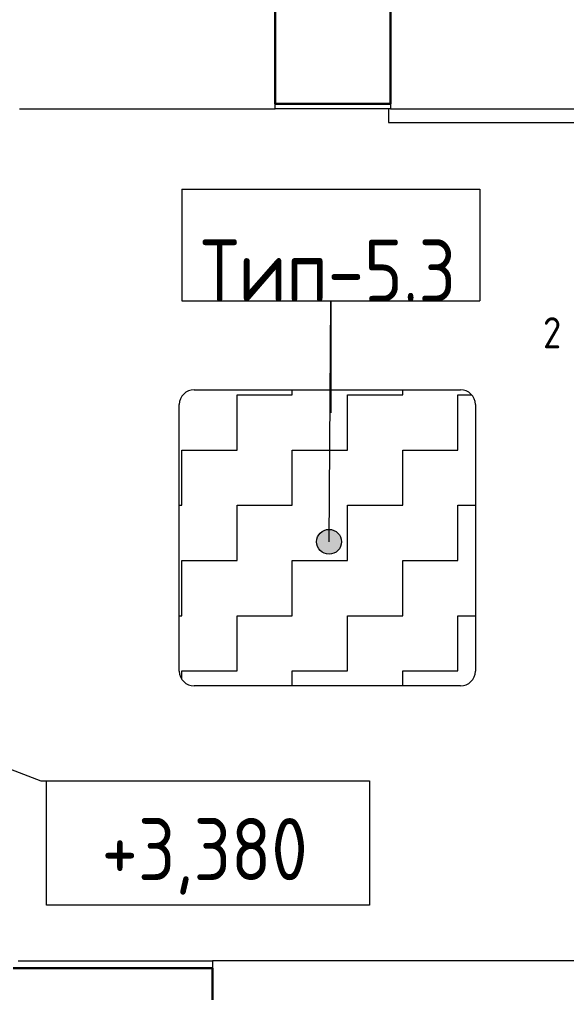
# Model space of a CAD drawing. Header units: millimetres. Extents: x -13069 to 207500, y -71366 to 56785.
# Drawn here: x 7569 to 9772, y 8707 to 12623 of the extents above; entities that cross this region are included whole.
import ezdxf

# ---------------------------------------------------------------- set-up
doc = ezdxf.new("R2010")
doc.units = ezdxf.units.MM
for name, color, linetype, lineweight in [('Аннотация', 7, 'Continuous', 18), ('Марки', 7, 'Continuous', 20), ('Отметки', 7, 'Continuous', 9), ('Перекрытие', 7, 'Continuous', 18), ('Потолки', 7, 'Continuous', 9), ('Потолки штриховка', 7, 'Continuous', 9), ('Стены внутренние', 7, 'Continuous', 18), ('Стены несущие', 7, 'Continuous', 30), ('Стены отделка', 7, 'Continuous', 30)]:
    doc.layers.add(name, color=color, linetype=linetype, lineweight=lineweight)
doc.styles.add('GOST Common_1', font='GOST_Common.ttf', dxfattribs={"width": 0.9, "height": 250})
doc.styles.add('GOST Common_4', font='GOST_Common.ttf', dxfattribs={"width": 0.9, "height": 125})
doc.styles.add('GOST Common_B', font='', dxfattribs={"width": 0.9, "height": 250})
doc.styles.get('GOST Common_B').set_extended_font_data('GOST Common', bold=True)

# ---------------------------------------------------------------- blocks, each defined once
blk = doc.blocks.new('Высотные отметки - Рамка-12095-План потолков 1-го этажа')
at = {"layer": 'Аннотация', "lineweight": 20}
for p, q in [((-6.5, 0), (-6.5, 5)), ((-6.5, 5), (6.5, 5)), ((6.5, 5), (6.5, 0)), ((6.5, 0), (-6.5, 0))]:
    blk.add_line(p, q, dxfattribs=at)
blk = doc.blocks.new('ADSK_Марка_Потолок - ADSK_Марка и Смещение от уровня-155896-План потолков 1-го этажа')
at = {"layer": 'Марки'}
for p, q in [((-6, 4.5), (-6, 0)), ((-6, 4.5), (6, 4.5)), ((6, 4.5), (6, 0)), ((-6, 0), (6, 0))]:
    blk.add_line(p, q, dxfattribs=at)

msp = doc.modelspace()

# ---------------------------------------------------------------- hatches: boundary and pattern name
at = {"layer": 'Марки'}
h = msp.add_hatch(color=256, dxfattribs=at)
edge = h.paths.add_edge_path()
edge.add_arc((8816.038, 10521.31), 50, 0, 360)
at = {"layer": 'Потолки штриховка', "lineweight": 18}
h = msp.add_hatch(dxfattribs=at)
h.set_pattern_fill('FP_61', color=256, style=0, pattern_type=2)
h.set_pattern_definition([(0, (0, 0), (222.25, 222.25), [222.25, -222.25]), (90, (222.25, 0), (-222.25, 222.25), [222.25, -222.25])])
h.paths.add_polyline_path([(8503.936, 9941.161), (9345.024, 9941.161), (9360.553, 9943.205), (9375.024, 9949.2), (9387.45, 9958.735), (9396.986, 9971.161), (9402.98, 9985.632), (9405.024, 10001.161), (9405.024, 11073.161), (9402.98, 11088.69), (9396.986, 11103.161), (9387.45, 11115.587), (9375.024, 11125.123), (9360.553, 11131.117), (9345.024, 11133.161), (8273.024, 11133.161), (8257.495, 11131.117), (8243.024, 11125.123), (8230.598, 11115.587), (8221.063, 11103.161), (8215.068, 11088.69), (8213.024, 11073.161), (8213.024, 10001.161), (8215.068, 9985.632), (8221.063, 9971.161), (8230.598, 9958.735), (8243.024, 9949.2), (8257.495, 9943.205), (8273.024, 9941.161)])

# ---------------------------------------------------------------- linework, layer by layer
at = {"layer": 'Марки'}
for p, q in [((8816.038, 10521.31), (8823.519, 11490.636)), ((8823.519, 11490.636), (8823.519, 11040.636))]:
    msp.add_line(p, q, dxfattribs=at)
msp.add_circle((8816.038, 10521.31), 50, dxfattribs=at)
at = {"layer": 'Отметки', "lineweight": 20}
for p, q in [((7327.402, 9684.116), (7655.892, 9558.977)), ((7655.892, 9558.977), (8328.513, 9558.977))]:
    msp.add_line(p, q, dxfattribs=at)
at = {"layer": 'Перекрытие'}
for p, q in [((9055, 12263.783), (9055, 12209.078)), ((9055, 12209.078), (10065, 12209.078))]:
    msp.add_line(p, q, dxfattribs=at)
at = {"layer": 'Потолки'}
for p, q in [((8273.024, 11133.161), (9345.024, 11133.161)), ((8213.024, 10001.161), (8213.024, 11073.161)), ((9405.024, 11073.161), (9405.024, 10001.161)), ((9345.024, 9941.161), (8273.024, 9941.161))]:
    msp.add_line(p, q, dxfattribs=at)
for centre, start, end in [((8273.024, 11073.161), 90, 180), ((9345.024, 11073.161), 0, 90), ((8273.024, 10001.161), 180, 270), ((9345.024, 10001.161), 270, 0)]:
    msp.add_arc(centre, 60, start, end, dxfattribs=at)
at = {"layer": 'Стены внутренние'}
for p, q in [((7569.181, 12263.783), (8599.181, 12263.783)), ((9063.181, 12263.783), (10093.181, 12263.783)), ((9946, 8835.209), (8346, 8835.209))]:
    msp.add_line(p, q, dxfattribs=at)
at = {"layer": 'Стены несущие'}
for p, q in [((8599.181, 12283.783), (8599.181, 12663.783)), ((9063.181, 12663.783), (9063.181, 12283.783)), ((9063.181, 12283.783), (8599.181, 12283.783)), ((7543.357, 8805.209), (8346, 8805.209)), ((8346, 8805.209), (8346, 8425.209))]:
    msp.add_line(p, q, dxfattribs=at)
at = {"layer": 'Стены отделка', "lineweight": 9}
for p, q in [((8599.181, 12263.783), (8599.181, 12283.783)), ((9063.181, 12263.783), (8599.181, 12263.783)), ((9063.181, 12283.783), (9063.181, 12263.783)), ((7564.087, 8835.209), (8346, 8835.209)), ((8346, 8835.209), (8346, 8805.209))]:
    msp.add_line(p, q, dxfattribs=at)

# ---------------------------------------------------------------- block references
at = {"layer": 'Марки', "xscale": 99.99999999999993, "yscale": 99.99999999999993, "zscale": 99.99999999999993}
msp.add_blockref('ADSK_Марка_Потолок - ADSK_Марка и Смещение от уровня-155896-План потолков 1-го этажа', (8823.519, 11490.636), dxfattribs=at)
at = {"layer": 'Отметки', "lineweight": 20, "xscale": 99.99999999999993, "yscale": 99.99999999999993, "zscale": 99.99999999999993, "rotation": 180}
msp.add_blockref('Высотные отметки - Рамка-12095-План потолков 1-го этажа', (8328.513, 9558.977), dxfattribs=at)

# ---------------------------------------------------------------- texts
at = {"layer": 'Аннотация', "lineweight": 9, "insert": (9714.169, 11362.434), "char_height": 125, "width": 175.5, "attachment_point": 5, "line_spacing_factor": 1.022766, "style": 'GOST Common_4'}
msp.add_mtext('\\pt180,360,540,720,900,1080,1260,1440,1620,1800,1980,2160,2340,2520,2700,2880,3060,3240,3420,3600,3780,3960,4140,4320,4500,4680,4860,5040,5220,5400,5580,5760;2', dxfattribs=at)
at = {"layer": 'Марки', "lineweight": 9, "insert": (8813.338, 11612.792), "char_height": 250, "width": 1065.6, "attachment_point": 5, "line_spacing_factor": 1.022766, "style": 'GOST Common_B'}
msp.add_mtext('\\pt1143,2286,3429,4572,5715,6858,8001,9144,10287,11430,12573,13716,14859,16002,17145,18288,19431,20574,21717,22860,24003,25146,26289,27432,28575,29718,30861,32004,33147,34290,35433,36576;Тип-5.3', dxfattribs=at)
at = {"layer": 'Отметки', "lineweight": 20, "insert": (7899.837, 9409.533), "char_height": 250, "width": 1028.82257, "attachment_point": 1, "line_spacing_factor": 1.022761, "style": 'GOST Common_1'}
msp.add_mtext('+3,380', dxfattribs=at)

doc.saveas('drawing.dxf')
